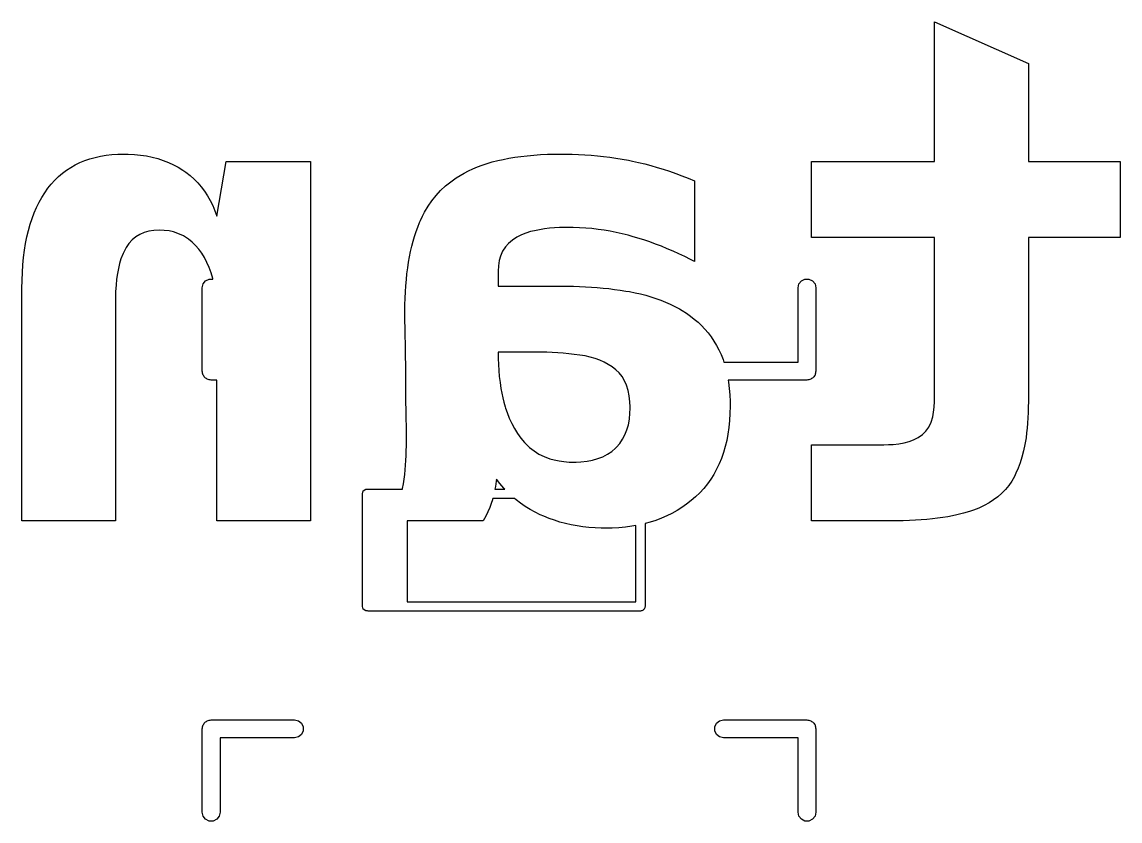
# Model space of a CAD drawing. Extents: x 25 to 230, y -179 to -24.
# Drawn here: x 136.94 to 160.34, y -120.07 to -103.05 of the extents above; entities that cross this region are included whole.
import ezdxf

# ---------------------------------------------------------------- set-up
doc = ezdxf.new("R2010")
doc.units = 0
doc.layers.add('BLACK', color=7, linetype='CONTINUOUS')

msp = doc.modelspace()

# ---------------------------------------------------------------- linework, layer by layer
at = {"layer": 'BLACK', "linetype": 'CONTINUOUS'}
for p, q in [((156.386822, -106.018573), (156.386822, -103.04858)), ((156.386822, -103.04858), (158.389613, -103.935181)), ((158.389613, -103.935181), (158.389613, -106.018573)), ((138.174244, -106.044829), (138.277446, -106.002039)), ((138.277446, -106.002039), (138.384636, -105.964954)), ((138.384636, -105.964954), (138.495814, -105.933574)), ((138.495814, -105.933574), (138.61098, -105.9079)), ((138.61098, -105.9079), (138.730134, -105.887932)), ((138.730134, -105.887932), (138.853277, -105.873668)), ((138.853277, -105.873668), (138.980407, -105.86511)), ((138.980407, -105.86511), (139.111525, -105.862257)), ((139.111525, -105.862257), (139.203155, -105.863603)), ((139.203155, -105.863603), (139.337307, -105.870665)), ((139.337307, -105.870665), (139.467509, -105.883781)), ((139.467509, -105.883781), (139.593762, -105.902951)), ((139.593762, -105.902951), (139.716065, -105.928174)), ((139.716065, -105.928174), (139.834417, -105.959451)), ((139.834417, -105.959451), (139.94882, -105.996782)), ((139.94882, -105.996782), (140.059274, -106.040166)), ((141.094777, -107.188496), (141.292614, -106.018573)), ((141.292614, -106.018573), (143.085357, -106.018573)), ((143.085357, -106.018573), (143.085357, -113.678029)), ((146.963857, -106.031958), (147.077811, -106.002506)), ((147.077811, -106.002506), (147.195887, -105.975859)), ((147.195887, -105.975859), (147.318085, -105.952017)), ((147.318085, -105.952017), (147.444404, -105.930979)), ((147.444404, -105.930979), (147.574845, -105.912747)), ((147.574845, -105.912747), (147.709408, -105.89732)), ((147.709408, -105.89732), (147.848092, -105.884697)), ((147.848092, -105.884697), (147.990898, -105.87488)), ((147.990898, -105.87488), (148.137825, -105.867867)), ((148.137825, -105.867867), (148.288874, -105.86366)), ((148.288874, -105.86366), (148.444045, -105.862257)), ((148.444045, -105.862257), (148.533737, -105.862782)), ((148.533737, -105.862782), (148.668025, -105.865537)), ((148.668025, -105.865537), (148.802013, -105.870653)), ((148.802013, -105.870653), (148.9357, -105.878131)), ((148.9357, -105.878131), (149.069087, -105.88797)), ((149.069087, -105.88797), (149.202173, -105.90017)), ((149.202173, -105.90017), (149.334959, -105.914731)), ((149.334959, -105.914731), (149.467444, -105.931654)), ((149.467444, -105.931654), (149.599628, -105.950939)), ((149.599628, -105.950939), (149.731512, -105.972584)), ((149.731512, -105.972584), (149.863096, -105.996591)), ((149.863096, -105.996591), (149.95046, -106.014041)), ((149.95046, -106.014041), (150.081686, -106.042685)), ((153.768539, -107.640345), (153.768539, -106.018573)), ((153.768539, -106.018573), (156.386822, -106.018573)), ((158.389613, -106.018573), (160.343556, -106.018573)), ((160.343556, -106.018573), (160.343556, -107.640345)), ((137.801315, -106.273043), (137.888565, -106.207432)), ((137.888565, -106.207432), (137.979803, -106.147525)), ((137.979803, -106.147525), (138.075029, -106.093324)), ((138.075029, -106.093324), (138.174244, -106.044829)), ((140.059274, -106.040166), (140.165777, -106.089604)), ((140.165777, -106.089604), (140.26833, -106.145095)), ((140.26833, -106.145095), (140.366934, -106.20664)), ((140.366934, -106.20664), (140.43017, -106.250546)), ((140.43017, -106.250546), (140.520587, -106.320771)), ((146.365967, -106.267386), (146.455908, -106.221294)), ((146.455908, -106.221294), (146.549254, -106.177817)), ((146.549254, -106.177817), (146.646723, -106.137145)), ((146.646723, -106.137145), (146.748312, -106.099278)), ((146.748312, -106.099278), (146.854024, -106.064216)), ((146.854024, -106.064216), (146.963857, -106.031958)), ((150.081686, -106.042685), (150.213126, -106.074291)), ((150.213126, -106.074291), (150.344781, -106.108859)), ((150.344781, -106.108859), (150.476651, -106.14639)), ((150.476651, -106.14639), (150.608735, -106.186883)), ((150.608735, -106.186883), (150.741034, -106.230339)), ((150.741034, -106.230339), (150.873548, -106.276757)), ((137.563493, -106.50411), (137.638779, -106.421383)), ((137.638779, -106.421383), (137.718053, -106.34436)), ((137.718053, -106.34436), (137.801315, -106.273043)), ((140.520587, -106.320771), (140.605681, -106.396233)), ((140.605681, -106.396233), (140.685451, -106.476934)), ((140.685451, -106.476934), (140.759898, -106.562872)), ((145.965781, -106.543351), (146.077172, -106.452598)), ((146.077172, -106.452598), (146.19599, -106.36867)), ((146.19599, -106.36867), (146.279328, -106.316511)), ((146.279328, -106.316511), (146.365967, -106.267386)), ((150.873548, -106.276757), (151.006276, -106.326138)), ((151.006276, -106.326138), (151.139219, -106.37848)), ((151.139219, -106.37848), (151.272377, -106.433786)), ((151.272377, -106.433786), (151.272377, -108.153255)), ((137.362251, -106.785076), (137.425057, -106.686167)), ((137.425057, -106.686167), (137.492195, -106.592544)), ((137.492195, -106.592544), (137.563493, -106.50411)), ((140.759898, -106.562872), (140.82902, -106.654048)), ((140.82902, -106.654048), (140.892819, -106.750462)), ((145.765283, -106.745338), (145.861818, -106.640932)), ((145.861818, -106.640932), (145.965781, -106.543351)), ((137.249632, -106.99875), (137.303775, -106.88927)), ((137.303775, -106.88927), (137.362251, -106.785076)), ((140.892819, -106.750462), (140.951294, -106.852114)), ((140.951294, -106.852114), (141.004446, -106.959003)), ((141.004446, -106.959003), (141.052273, -107.071131)), ((145.594494, -106.974631), (145.676174, -106.856571)), ((145.676174, -106.856571), (145.765283, -106.745338)), ((137.154339, -107.233566), (137.199819, -107.113515)), ((137.199819, -107.113515), (137.249632, -106.99875)), ((141.052273, -107.071131), (141.094777, -107.188496)), ((145.43279, -107.27665), (145.474865, -107.186566)), ((145.474865, -107.186566), (145.520241, -107.099517)), ((145.520241, -107.099517), (145.594494, -106.974631)), ((137.076372, -107.489525), (137.11319, -107.358903)), ((137.11319, -107.358903), (137.154339, -107.233566)), ((145.339718, -107.5154), (145.375133, -107.417531)), ((145.375133, -107.417531), (145.412991, -107.32283)), ((145.412991, -107.32283), (145.43279, -107.27665)), ((148.398879, -107.428801), (148.289256, -107.435372)), ((148.509456, -107.425688), (148.398879, -107.428801)), ((148.553954, -107.425412), (148.509456, -107.425688)), ((148.689015, -107.427086), (148.553954, -107.425412)), ((148.823089, -107.432109), (148.689015, -107.427086)), ((148.956175, -107.440481), (148.823089, -107.432109)), ((137.015731, -107.766627), (137.043886, -107.625433)), ((137.043886, -107.625433), (137.076372, -107.489525)), ((139.363668, -107.629049), (139.287228, -107.692858)), ((139.44797, -107.576842), (139.363668, -107.629049)), ((139.540133, -107.536237), (139.44797, -107.576842)), ((139.640159, -107.507233), (139.540133, -107.536237)), ((139.748045, -107.489831), (139.640159, -107.507233)), ((139.863793, -107.48403), (139.748045, -107.489831)), ((139.970533, -107.488345), (139.863793, -107.48403)), ((140.072764, -107.501289), (139.970533, -107.488345)), ((140.170488, -107.522863), (140.072764, -107.501289)), ((140.263703, -107.553067), (140.170488, -107.522863)), ((140.380978, -107.606762), (140.263703, -107.553067)), ((140.490238, -107.675799), (140.380978, -107.606762)), ((145.276215, -107.72064), (145.306745, -107.616436)), ((145.306745, -107.616436), (145.339718, -107.5154)), ((147.48459, -107.6363), (147.390852, -107.69841)), ((147.587086, -107.583463), (147.48459, -107.6363)), ((147.67919, -107.546517), (147.587086, -107.583463)), ((147.777376, -107.51601), (147.67919, -107.546517)), ((147.860304, -107.496242), (147.777376, -107.51601)), ((147.966111, -107.475837), (147.860304, -107.496242)), ((148.072872, -107.45889), (147.966111, -107.475837)), ((148.180587, -107.445402), (148.072872, -107.45889)), ((148.289256, -107.435372), (148.180587, -107.445402)), ((149.088273, -107.452202), (148.956175, -107.440481)), ((149.219384, -107.467272), (149.088273, -107.452202)), ((149.349508, -107.48569), (149.219384, -107.467272)), ((149.478644, -107.507457), (149.349508, -107.48569)), ((149.606793, -107.532573), (149.478644, -107.507457)), ((149.733955, -107.561038), (149.606793, -107.532573)), ((149.860128, -107.592852), (149.733955, -107.561038)), ((149.943696, -107.615921), (149.860128, -107.592852)), ((150.068675, -107.653015), (149.943696, -107.615921)), ((150.193568, -107.692858), (150.068675, -107.653015)), ((156.386822, -107.640345), (153.768539, -107.640345)), ((156.386822, -111.137903), (156.386822, -107.640345)), ((160.343556, -107.640345), (158.389613, -107.640345)), ((158.389613, -107.640345), (158.389613, -111.133018)), ((136.991908, -107.913105), (137.015731, -107.766627)), ((139.143807, -107.878904), (139.09179, -107.981849)), ((139.157932, -107.855279), (139.143807, -107.878904)), ((139.218649, -107.768268), (139.157932, -107.855279)), ((139.287228, -107.692858), (139.218649, -107.768268)), ((140.566924, -107.737644), (140.490238, -107.675799)), ((140.639102, -107.808119), (140.566924, -107.737644)), ((140.706772, -107.887224), (140.639102, -107.808119)), ((140.769934, -107.974958), (140.706772, -107.887224)), ((145.222481, -107.938551), (145.248127, -107.828012)), ((145.248127, -107.828012), (145.276215, -107.72064)), ((147.243954, -107.836973), (147.183503, -107.929709)), ((147.305873, -107.769794), (147.243954, -107.836973)), ((147.390852, -107.69841), (147.305873, -107.769794)), ((150.318375, -107.735447), (150.193568, -107.692858)), ((150.443096, -107.780785), (150.318375, -107.735447)), ((150.567731, -107.82887), (150.443096, -107.780785)), ((150.692281, -107.879703), (150.567731, -107.82887)), ((150.816745, -107.933284), (150.692281, -107.879703)), ((136.957256, -108.22192), (136.972416, -108.06487)), ((136.972416, -108.06487), (136.991908, -107.913105)), ((139.046949, -108.098303), (139.018026, -108.194509)), ((139.09179, -107.981849), (139.046949, -108.098303)), ((140.827987, -108.07012), (140.769934, -107.974958)), ((140.88033, -108.171507), (140.827987, -108.07012)), ((145.178518, -108.169131), (145.199278, -108.052257)), ((145.199278, -108.052257), (145.222481, -107.938551)), ((147.111929, -108.134069), (147.096187, -108.241653)), ((147.138166, -108.035668), (147.111929, -108.134069)), ((147.183503, -107.929709), (147.138166, -108.035668)), ((150.941122, -107.989613), (150.816745, -107.933284)), ((151.065414, -108.048689), (150.941122, -107.989613)), ((151.18962, -108.110513), (151.065414, -108.048689)), ((151.272377, -108.153255), (151.18962, -108.110513)), ((136.946427, -108.384256), (136.957256, -108.22192)), ((138.993139, -108.298315), (138.972288, -108.40972)), ((139.018026, -108.194509), (138.993139, -108.298315)), ((140.926963, -108.279119), (140.88033, -108.171507)), ((140.967886, -108.392957), (140.926963, -108.279119)), ((145.144324, -108.412382), (145.1602, -108.289173)), ((145.1602, -108.289173), (145.178518, -108.169131)), ((147.096187, -108.241653), (147.090939, -108.358419)), ((147.090939, -108.358419), (147.090939, -108.675935)), ((136.937764, -108.724784), (136.93993, -108.551877)), ((136.93993, -108.551877), (136.946427, -108.384256)), ((138.955472, -108.528724), (138.942693, -108.655327)), ((138.972288, -108.40972), (138.955472, -108.528724)), ((140.798365, -108.629345), (140.851225, -108.563061)), ((140.851225, -108.563061), (140.92761, -108.526276)), ((140.92761, -108.526276), (141.006195, -108.526276)), ((141.003098, -108.51302), (140.967886, -108.392957)), ((141.006195, -108.526276), (141.003098, -108.51302)), ((145.119899, -108.668302), (145.13089, -108.538758)), ((145.13089, -108.538758), (145.144324, -108.412382)), ((153.498365, -108.629345), (153.551225, -108.563061)), ((153.551225, -108.563061), (153.62761, -108.526276)), ((153.62761, -108.526276), (153.71239, -108.526276)), ((153.71239, -108.526276), (153.788775, -108.563061)), ((153.788775, -108.563061), (153.841635, -108.629345)), ((136.937764, -113.678029), (136.937764, -108.724784)), ((138.933948, -108.789529), (138.92924, -108.931331)), ((138.942693, -108.655327), (138.933948, -108.789529)), ((140.7795, -108.712), (140.798365, -108.629345)), ((140.7795, -110.49), (140.7795, -108.712)), ((145.105245, -108.936893), (145.111351, -108.801014)), ((145.111351, -108.801014), (145.119899, -108.668302)), ((147.090939, -108.675935), (148.478239, -108.675935)), ((148.478239, -108.675935), (148.565021, -108.676345)), ((148.565021, -108.676345), (148.694336, -108.678499)), ((148.694336, -108.678499), (148.822621, -108.682499)), ((148.822621, -108.682499), (148.949875, -108.688345)), ((148.949875, -108.688345), (149.076099, -108.696037)), ((149.076099, -108.696037), (149.201293, -108.705576)), ((149.201293, -108.705576), (149.325456, -108.71696)), ((149.325456, -108.71696), (149.448589, -108.730191)), ((149.448589, -108.730191), (149.570691, -108.745268)), ((149.570691, -108.745268), (149.691763, -108.76219)), ((149.691763, -108.76219), (149.811805, -108.780959)), ((149.811805, -108.780959), (149.890668, -108.794469)), ((149.890668, -108.794469), (150.007032, -108.81731)), ((150.007032, -108.81731), (150.121077, -108.843241)), ((153.4795, -108.712), (153.498365, -108.629345)), ((153.4795, -110.2995), (153.4795, -108.712)), ((153.841635, -108.629345), (153.8605, -108.712)), ((153.8605, -108.712), (153.8605, -110.49)), ((138.92924, -108.931331), (138.928343, -109.030087)), ((138.928343, -109.030087), (138.928343, -113.678029)), ((145.101581, -109.07594), (145.105245, -108.936893)), ((150.121077, -108.843241), (150.232804, -108.872264)), ((150.232804, -108.872264), (150.342212, -108.904378)), ((150.342212, -108.904378), (150.449302, -108.939584)), ((150.449302, -108.939584), (150.554074, -108.97788)), ((150.554074, -108.97788), (150.656527, -109.019268)), ((150.656527, -109.019268), (150.756662, -109.063747)), ((150.756662, -109.063747), (150.854478, -109.111317)), ((145.10036, -109.218154), (145.101581, -109.07594)), ((145.100704, -109.323226), (145.10036, -109.218154)), ((150.854478, -109.111317), (150.949976, -109.161978)), ((150.949976, -109.161978), (151.011743, -109.197355)), ((151.011743, -109.197355), (151.101316, -109.253712)), ((151.101316, -109.253712), (151.187197, -109.314019)), ((145.101734, -109.438774), (145.100704, -109.323226)), ((145.103117, -109.543066), (145.101734, -109.438774)), ((151.187197, -109.314019), (151.269386, -109.378276)), ((151.269386, -109.378276), (151.347882, -109.446483)), ((151.347882, -109.446483), (151.422686, -109.51864)), ((151.422686, -109.51864), (151.493798, -109.594746)), ((145.104978, -109.654633), (145.103117, -109.543066)), ((145.107315, -109.773475), (145.104978, -109.654633)), ((151.493798, -109.594746), (151.561218, -109.674802)), ((151.561218, -109.674802), (151.624945, -109.758809)), ((151.624945, -109.758809), (151.68498, -109.846765)), ((145.109529, -109.873786), (145.107315, -109.773475)), ((145.11013, -109.899592), (145.109529, -109.873786)), ((145.11242, -110.003395), (145.11013, -109.899592)), ((145.113937, -110.082774), (145.11242, -110.003395)), ((151.68498, -109.846765), (151.741323, -109.938671)), ((151.741323, -109.938671), (151.793265, -110.035149)), ((145.114404, -110.107198), (145.113937, -110.082774)), ((145.116083, -110.211001), (145.114404, -110.107198)), ((145.117457, -110.314804), (145.116083, -110.211001)), ((147.889613, -110.082774), (147.090939, -110.082774)), ((147.090939, -110.082774), (147.090939, -110.217107)), ((147.090939, -110.217107), (147.093229, -110.346442)), ((148.007384, -110.083766), (147.889613, -110.082774)), ((148.125002, -110.086743), (148.007384, -110.083766)), ((148.242468, -110.091704), (148.125002, -110.086743)), ((148.359781, -110.09865), (148.242468, -110.091704)), ((148.476941, -110.10758), (148.359781, -110.09865)), ((148.593949, -110.118494), (148.476941, -110.10758)), ((148.710804, -110.131393), (148.593949, -110.118494)), ((148.827506, -110.146277), (148.710804, -110.131393)), ((148.941041, -110.165053), (148.827506, -110.146277)), ((149.049614, -110.18963), (148.941041, -110.165053)), ((149.153227, -110.220008), (149.049614, -110.18963)), ((149.251878, -110.256186), (149.153227, -110.220008)), ((151.793265, -110.035149), (151.840098, -110.136822)), ((151.840098, -110.136822), (151.881822, -110.24369)), ((145.118526, -110.418608), (145.117457, -110.314804)), ((145.119289, -110.522411), (145.118526, -110.418608)), ((147.093229, -110.346442), (147.100098, -110.475547)), ((149.345568, -110.298165), (149.251878, -110.256186)), ((149.434297, -110.345945), (149.345568, -110.298165)), ((149.518064, -110.399526), (149.434297, -110.345945)), ((149.596871, -110.458908), (149.518064, -110.399526)), ((149.667854, -110.526265), (149.596871, -110.458908)), ((151.881822, -110.24369), (151.900057, -110.2995)), ((151.900057, -110.2995), (153.4795, -110.2995)), ((140.784276, -110.510925), (140.7795, -110.49)), ((140.784276, -110.53239), (140.784276, -110.510925)), ((140.793588, -110.551727), (140.784276, -110.53239)), ((140.798365, -110.572655), (140.793588, -110.551727)), ((140.811748, -110.589437), (140.798365, -110.572655)), ((140.821061, -110.608775), (140.811748, -110.589437)), ((140.837842, -110.622157), (140.821061, -110.608775)), ((140.851225, -110.638939), (140.837842, -110.622157)), ((140.870562, -110.648251), (140.851225, -110.638939)), ((140.887345, -110.661635), (140.870562, -110.648251)), ((140.908272, -110.666411), (140.887345, -110.661635)), ((140.92761, -110.675724), (140.908272, -110.666411)), ((140.949074, -110.675724), (140.92761, -110.675724)), ((140.97, -110.6805), (140.949074, -110.675724)), ((141.094777, -110.6805), (140.97, -110.6805)), ((141.094777, -113.678029), (141.094777, -110.6805)), ((145.119747, -110.626214), (145.119289, -110.522411)), ((145.119899, -110.730017), (145.119747, -110.626214)), ((147.100098, -110.475547), (147.111547, -110.604423)), ((147.111547, -110.604423), (147.127576, -110.73307)), ((149.729373, -110.603774), (149.667854, -110.526265)), ((149.781427, -110.691435), (149.729373, -110.603774)), ((149.824017, -110.789246), (149.781427, -110.691435)), ((153.67, -110.6805), (151.990522, -110.6805)), ((151.990522, -110.6805), (151.997628, -110.723112)), ((153.690926, -110.675724), (153.67, -110.6805)), ((153.71239, -110.675724), (153.690926, -110.675724)), ((153.731727, -110.666411), (153.71239, -110.675724)), ((153.752655, -110.661635), (153.731727, -110.666411)), ((153.769437, -110.648251), (153.752655, -110.661635)), ((153.788775, -110.638939), (153.769437, -110.648251)), ((153.802157, -110.622157), (153.788775, -110.638939)), ((153.818939, -110.608775), (153.802157, -110.622157)), ((153.828251, -110.589437), (153.818939, -110.608775)), ((153.841635, -110.572655), (153.828251, -110.589437)), ((153.846411, -110.551727), (153.841635, -110.572655)), ((153.855724, -110.53239), (153.846411, -110.551727)), ((153.8605, -110.49), (153.855724, -110.510925)), ((153.855724, -110.510925), (153.855724, -110.53239)), ((145.120078, -110.844256), (145.119899, -110.730017)), ((145.120615, -110.956467), (145.120078, -110.844256)), ((147.127576, -110.73307), (147.148184, -110.861489)), ((147.148184, -110.861489), (147.166645, -110.957652)), ((149.857142, -110.897209), (149.824017, -110.789246)), ((149.880803, -111.015324), (149.857142, -110.897209)), ((151.997628, -110.723112), (152.013806, -110.855955)), ((152.013806, -110.855955), (152.024876, -110.993993)), ((145.121509, -111.06665), (145.120615, -110.956467)), ((145.122762, -111.174806), (145.121509, -111.06665)), ((145.124372, -111.280935), (145.122762, -111.174806)), ((147.166645, -110.957652), (147.187682, -111.053687)), ((147.187682, -111.053687), (147.211296, -111.149593)), ((147.211296, -111.149593), (147.237485, -111.24537)), ((149.895, -111.143589), (149.880803, -111.015324)), ((149.899436, -111.24645), (149.895, -111.143589)), ((152.024876, -110.993993), (152.030837, -111.137225)), ((152.030837, -111.137225), (152.031972, -111.2356)), ((156.382815, -111.255216), (156.386822, -111.137903)), ((158.389613, -111.133018), (158.388583, -111.253203)), ((145.126339, -111.385037), (145.124372, -111.280935)), ((145.127227, -111.426109), (145.126339, -111.385037)), ((147.237485, -111.24537), (147.246844, -111.277105)), ((147.246844, -111.277105), (147.277327, -111.370277)), ((147.277327, -111.370277), (147.323581, -111.489765)), ((149.884889, -111.50956), (149.897006, -111.38242)), ((149.897006, -111.38242), (149.899732, -111.282006)), ((149.899732, -111.282006), (149.899436, -111.24645)), ((152.0291, -111.390542), (152.020485, -111.540904)), ((152.031972, -111.2356), (152.0291, -111.390542)), ((156.350758, -111.464654), (156.370794, -111.364133)), ((156.370794, -111.364133), (156.382815, -111.255216)), ((158.385492, -111.370124), (158.38034, -111.483783)), ((158.388583, -111.253203), (158.385492, -111.370124)), ((145.129338, -111.525178), (145.127227, -111.426109)), ((145.131398, -111.637606), (145.129338, -111.525178)), ((145.132944, -111.742993), (145.131398, -111.637606)), ((147.323581, -111.489765), (147.376245, -111.603834)), ((147.376245, -111.603834), (147.435322, -111.712484)), ((149.831575, -111.740713), (149.863079, -111.628991)), ((149.863079, -111.628991), (149.884889, -111.50956)), ((152.020485, -111.540904), (152.006126, -111.686686)), ((156.265607, -111.679225), (156.314444, -111.578499)), ((156.314444, -111.578499), (156.350758, -111.464654)), ((158.373127, -111.594179), (158.363853, -111.701312)), ((158.38034, -111.483783), (158.373127, -111.594179)), ((145.133974, -111.841339), (145.132944, -111.742993)), ((145.134525, -111.947177), (145.133974, -111.841339)), ((147.435322, -111.712484), (147.500809, -111.815715)), ((147.500809, -111.815715), (147.572708, -111.913527)), ((149.739488, -111.94103), (149.790378, -111.844726)), ((149.790378, -111.844726), (149.831575, -111.740713)), ((151.986024, -111.827889), (151.960178, -111.964512)), ((152.006126, -111.686686), (151.986024, -111.827889)), ((156.042652, -111.903242), (156.130367, -111.841322)), ((156.130367, -111.841322), (156.204248, -111.766833)), ((156.204248, -111.766833), (156.265607, -111.679225)), ((158.352519, -111.805182), (158.339124, -111.905789)), ((158.363853, -111.701312), (158.352519, -111.805182)), ((145.130261, -112.187424), (145.133333, -112.082054)), ((145.133333, -112.082054), (145.134554, -111.975656)), ((145.134554, -111.975656), (145.134525, -111.947177)), ((147.572708, -111.913527), (147.651019, -112.005919)), ((147.651019, -112.005919), (147.73574, -112.092892)), ((147.73574, -112.092892), (147.757994, -112.113479)), ((147.757994, -112.113479), (147.852447, -112.18929)), ((149.589544, -112.129529), (149.608627, -112.110512)), ((149.608627, -112.110512), (149.678904, -112.029625)), ((149.678904, -112.029625), (149.739488, -111.94103)), ((151.928589, -112.096556), (151.891256, -112.22402)), ((151.960178, -111.964512), (151.928589, -112.096556)), ((153.768539, -113.678029), (153.768539, -112.056256)), ((153.768539, -112.056256), (155.307269, -112.056256)), ((155.307269, -112.056256), (155.410788, -112.054367)), ((155.410788, -112.054367), (155.508855, -112.0487)), ((155.508855, -112.0487), (155.631129, -112.035266)), ((155.631129, -112.035266), (155.74371, -112.015116)), ((155.74371, -112.015116), (155.846597, -111.98825)), ((155.846597, -111.98825), (155.939791, -111.954666)), ((155.939791, -111.954666), (156.042652, -111.903242)), ((158.315167, -112.050582), (158.286573, -112.188033)), ((158.339124, -111.905789), (158.315167, -112.050582)), ((145.120644, -112.394706), (145.126139, -112.286858)), ((145.126139, -112.286858), (145.130261, -112.187424)), ((147.852447, -112.18929), (147.955602, -112.254644)), ((147.955602, -112.254644), (148.067457, -112.309541)), ((148.067457, -112.309541), (148.188014, -112.353982)), ((149.215241, -112.353011), (149.32038, -112.311108)), ((149.32038, -112.311108), (149.41781, -112.259893)), ((149.41781, -112.259893), (149.507531, -112.199367)), ((149.507531, -112.199367), (149.589544, -112.129529)), ((151.848179, -112.346905), (151.799359, -112.46521)), ((151.891256, -112.22402), (151.848179, -112.346905)), ((158.253343, -112.318142), (158.215476, -112.44091)), ((158.286573, -112.188033), (158.253343, -112.318142)), ((145.106893, -112.589767), (145.115015, -112.491008)), ((145.115015, -112.491008), (145.120644, -112.394706)), ((148.188014, -112.353982), (148.284142, -112.38045)), ((148.284142, -112.38045), (148.385164, -112.401037)), ((148.385164, -112.401037), (148.49108, -112.415741)), ((148.49108, -112.415741), (148.601891, -112.424564)), ((148.601891, -112.424564), (148.717597, -112.427505)), ((148.717597, -112.427505), (148.752313, -112.427214)), ((148.752313, -112.427214), (148.853571, -112.422849)), ((148.853571, -112.422849), (148.981837, -112.408882)), ((148.981837, -112.408882), (149.102394, -112.385602)), ((149.102394, -112.385602), (149.215241, -112.353011)), ((151.744796, -112.578936), (151.684489, -112.688082)), ((151.799359, -112.46521), (151.744796, -112.578936)), ((158.172972, -112.556336), (158.125831, -112.664421)), ((158.215476, -112.44091), (158.172972, -112.556336)), ((145.067502, -112.88962), (145.083137, -112.789073)), ((145.083137, -112.789073), (145.096267, -112.689122)), ((145.096267, -112.689122), (145.106893, -112.589767)), ((147.049418, -112.786542), (147.04408, -112.835443)), ((147.126762, -112.884824), (147.049418, -112.786542)), ((151.618438, -112.792648), (151.546644, -112.892635)), ((151.684489, -112.688082), (151.618438, -112.792648)), ((158.091379, -112.732751), (158.034157, -112.830453)), ((158.125831, -112.664421), (158.091379, -112.732751)), ((144.195, -113.1), (144.214098, -113.041221)), ((144.214098, -113.041221), (144.264098, -113.004894)), ((144.264098, -113.004894), (144.304937, -113.004894)), ((144.304937, -113.004894), (144.32, -113)), ((144.32, -113), (145.047488, -113)), ((145.047488, -113), (145.049362, -112.990764)), ((145.049362, -112.990764), (145.067502, -112.88962)), ((147.029287, -112.945205), (147.01974, -113)), ((147.01974, -113), (147.22853, -113)), ((147.04408, -112.835443), (147.029287, -112.945205)), ((147.20767, -112.978168), (147.126762, -112.884824)), ((147.22853, -113), (147.20767, -112.978168)), ((151.469107, -112.988042), (151.385826, -113.07887)), ((151.546644, -112.892635), (151.469107, -112.988042)), ((157.899747, -113.008598), (157.82256, -113.089041)), ((157.970279, -112.922402), (157.899747, -113.008598)), ((158.034157, -112.830453), (157.970279, -112.922402)), ((144.195, -115.5), (144.195, -113.1)), ((146.961491, -113.250604), (146.949004, -113.288392)), ((146.975292, -113.2), (146.961491, -113.250604)), ((147.438444, -113.2), (146.975292, -113.2)), ((147.471774, -113.228576), (147.438444, -113.2)), ((147.566936, -113.302171), (147.471774, -113.228576)), ((151.20313, -113.246158), (151.10591, -113.321968)), ((151.296801, -113.165119), (151.20313, -113.246158)), ((151.385826, -113.07887), (151.296801, -113.165119)), ((157.648222, -113.232667), (157.551071, -113.29585)), ((157.738718, -113.16373), (157.648222, -113.232667)), ((157.82256, -113.089041), (157.738718, -113.16373)), ((146.869184, -113.484418), (146.822017, -113.579938)), ((146.91004, -113.39147), (146.869184, -113.484418)), ((146.949004, -113.288392), (146.91004, -113.39147)), ((147.665661, -113.370829), (147.566936, -113.302171)), ((147.76795, -113.434549), (147.665661, -113.370829)), ((147.873802, -113.493332), (147.76795, -113.434549)), ((147.983218, -113.547177), (147.873802, -113.493332)), ((150.792955, -113.51803), (150.681538, -113.572928)), ((150.900822, -113.457905), (150.792955, -113.51803)), ((151.005141, -113.392551), (150.900822, -113.457905)), ((151.10591, -113.321968), (151.005141, -113.392551)), ((157.007087, -113.51632), (156.868133, -113.550259)), ((157.137497, -113.478389), (157.007087, -113.51632)), ((157.21969, -113.450883), (157.137497, -113.478389)), ((157.336805, -113.404958), (157.21969, -113.450883)), ((157.447265, -113.353281), (157.336805, -113.404958)), ((157.551071, -113.29585), (157.447265, -113.353281)), ((138.928343, -113.678029), (136.937764, -113.678029)), ((143.085357, -113.678029), (141.094777, -113.678029)), ((146.768539, -113.678029), (145.145, -113.678029)), ((145.145, -113.678029), (145.145, -115.4)), ((146.822017, -113.579938), (146.768539, -113.678029)), ((148.058141, -113.580331), (147.983218, -113.547177)), ((148.1722, -113.625726), (148.058141, -113.580331)), ((148.288149, -113.666656), (148.1722, -113.625726)), ((148.405987, -113.703121), (148.288149, -113.666656)), ((148.525713, -113.73512), (148.405987, -113.703121)), ((148.647329, -113.762655), (148.525713, -113.73512)), ((150.325993, -113.70625), (150.22, -113.734925)), ((150.22, -113.734925), (150.22, -115.5)), ((150.448057, -113.667038), (150.325993, -113.70625)), ((150.566572, -113.622597), (150.448057, -113.667038)), ((150.681538, -113.572928), (150.566572, -113.622597)), ((155.448929, -113.678029), (153.768539, -113.678029)), ((155.588081, -113.677141), (155.448929, -113.678029)), ((155.723436, -113.674479), (155.588081, -113.677141)), ((155.854993, -113.670043), (155.723436, -113.674479)), ((155.982753, -113.663832), (155.854993, -113.670043)), ((156.106716, -113.655846), (155.982753, -113.663832)), ((156.226881, -113.646086), (156.106716, -113.655846)), ((156.343249, -113.634551), (156.226881, -113.646086)), ((156.455821, -113.621242), (156.343249, -113.634551)), ((156.564595, -113.606158), (156.455821, -113.621242)), ((156.669571, -113.5893), (156.564595, -113.606158)), ((156.770751, -113.570667), (156.669571, -113.5893)), ((156.868133, -113.550259), (156.770751, -113.570667)), ((148.770834, -113.785724), (148.647329, -113.762655)), ((148.896228, -113.804329), (148.770834, -113.785724)), ((149.023511, -113.818468), (148.896228, -113.804329)), ((149.152683, -113.828142), (149.023511, -113.818468)), ((149.283744, -113.833352), (149.152683, -113.828142)), ((149.372167, -113.834344), (149.283744, -113.833352)), ((149.519076, -113.83173), (149.372167, -113.834344)), ((149.662435, -113.823887), (149.519076, -113.83173)), ((149.802245, -113.810816), (149.662435, -113.823887)), ((149.938506, -113.792517), (149.802245, -113.810816)), ((150.02, -113.778069), (149.938506, -113.792517)), ((150.02, -115.4), (150.02, -113.778069)), ((144.214098, -115.558779), (144.195, -115.5)), ((144.264098, -115.595106), (144.214098, -115.558779)), ((144.304937, -115.595106), (144.264098, -115.595106)), ((144.32, -115.6), (144.304937, -115.595106)), ((150.12, -115.6), (144.32, -115.6)), ((145.145, -115.4), (150.02, -115.4)), ((150.135063, -115.595106), (150.12, -115.6)), ((150.150902, -115.595106), (150.135063, -115.595106)), ((150.163715, -115.585796), (150.150902, -115.595106)), ((150.178779, -115.580902), (150.163715, -115.585796)), ((150.188088, -115.568088), (150.178779, -115.580902)), ((150.200902, -115.558779), (150.188088, -115.568088)), ((150.205796, -115.543715), (150.200902, -115.558779)), ((150.215106, -115.530902), (150.205796, -115.543715)), ((150.22, -115.5), (150.215106, -115.515062)), ((150.215106, -115.515062), (150.215106, -115.530902)), ((140.837842, -117.977842), (140.851225, -117.961061)), ((140.851225, -117.961061), (140.870562, -117.951748)), ((140.870562, -117.951748), (140.887345, -117.938365)), ((140.887345, -117.938365), (140.908272, -117.933588)), ((140.908272, -117.933588), (140.92761, -117.924276)), ((140.92761, -117.924276), (140.949074, -117.924276)), ((140.949074, -117.924276), (140.97, -117.9195)), ((140.97, -117.9195), (142.748, -117.9195)), ((142.748, -117.9195), (142.830655, -117.938365)), ((142.830655, -117.938365), (142.896939, -117.991225)), ((151.743061, -117.991225), (151.809345, -117.938365)), ((151.809345, -117.938365), (151.892, -117.9195)), ((151.892, -117.9195), (153.67, -117.9195)), ((153.67, -117.9195), (153.690926, -117.924276)), ((153.690926, -117.924276), (153.71239, -117.924276)), ((153.71239, -117.924276), (153.731727, -117.933588)), ((153.731727, -117.933588), (153.752655, -117.938365)), ((153.752655, -117.938365), (153.769437, -117.951748)), ((153.769437, -117.951748), (153.788775, -117.961061)), ((153.788775, -117.961061), (153.802157, -117.977842)), ((140.7795, -118.11), (140.784276, -118.089074)), ((140.7795, -119.888), (140.7795, -118.11)), ((140.784276, -118.06761), (140.793588, -118.048272)), ((140.784276, -118.089074), (140.784276, -118.06761)), ((140.793588, -118.048272), (140.798365, -118.027345)), ((140.798365, -118.027345), (140.811748, -118.010562)), ((140.811748, -118.010562), (140.821061, -117.991225)), ((140.821061, -117.991225), (140.837842, -117.977842)), ((142.896939, -117.991225), (142.933724, -118.06761)), ((142.933724, -118.15239), (142.896939, -118.228775)), ((142.933724, -118.06761), (142.933724, -118.15239)), ((151.706276, -118.06761), (151.743061, -117.991225)), ((151.706276, -118.15239), (151.706276, -118.06761)), ((151.743061, -118.228775), (151.706276, -118.15239)), ((153.802157, -117.977842), (153.818939, -117.991225)), ((153.818939, -117.991225), (153.828251, -118.010562)), ((153.828251, -118.010562), (153.841635, -118.027345)), ((153.841635, -118.027345), (153.846411, -118.048272)), ((153.846411, -118.048272), (153.855724, -118.06761)), ((153.855724, -118.06761), (153.855724, -118.089074)), ((153.855724, -118.089074), (153.8605, -118.11)), ((153.8605, -118.11), (153.8605, -119.888)), ((142.748, -118.3005), (141.1605, -118.3005)), ((141.1605, -118.3005), (141.1605, -119.888)), ((142.830655, -118.281635), (142.748, -118.3005)), ((142.896939, -118.228775), (142.830655, -118.281635)), ((151.809345, -118.281635), (151.743061, -118.228775)), ((151.892, -118.3005), (151.809345, -118.281635)), ((153.4795, -118.3005), (151.892, -118.3005)), ((153.4795, -119.888), (153.4795, -118.3005)), ((140.798365, -119.970655), (140.7795, -119.888)), ((140.851225, -120.036939), (140.798365, -119.970655)), ((140.92761, -120.073724), (140.851225, -120.036939)), ((141.088775, -120.036939), (141.01239, -120.073724)), ((141.141635, -119.970655), (141.088775, -120.036939)), ((141.1605, -119.888), (141.141635, -119.970655)), ((153.498365, -119.970655), (153.4795, -119.888)), ((153.551225, -120.036939), (153.498365, -119.970655)), ((153.62761, -120.073724), (153.551225, -120.036939)), ((153.788775, -120.036939), (153.71239, -120.073724)), ((153.841635, -119.970655), (153.788775, -120.036939)), ((153.8605, -119.888), (153.841635, -119.970655)), ((141.01239, -120.073724), (140.92761, -120.073724)), ((153.71239, -120.073724), (153.62761, -120.073724))]:
    msp.add_line(p, q, dxfattribs=at)

doc.saveas('drawing.dxf')
